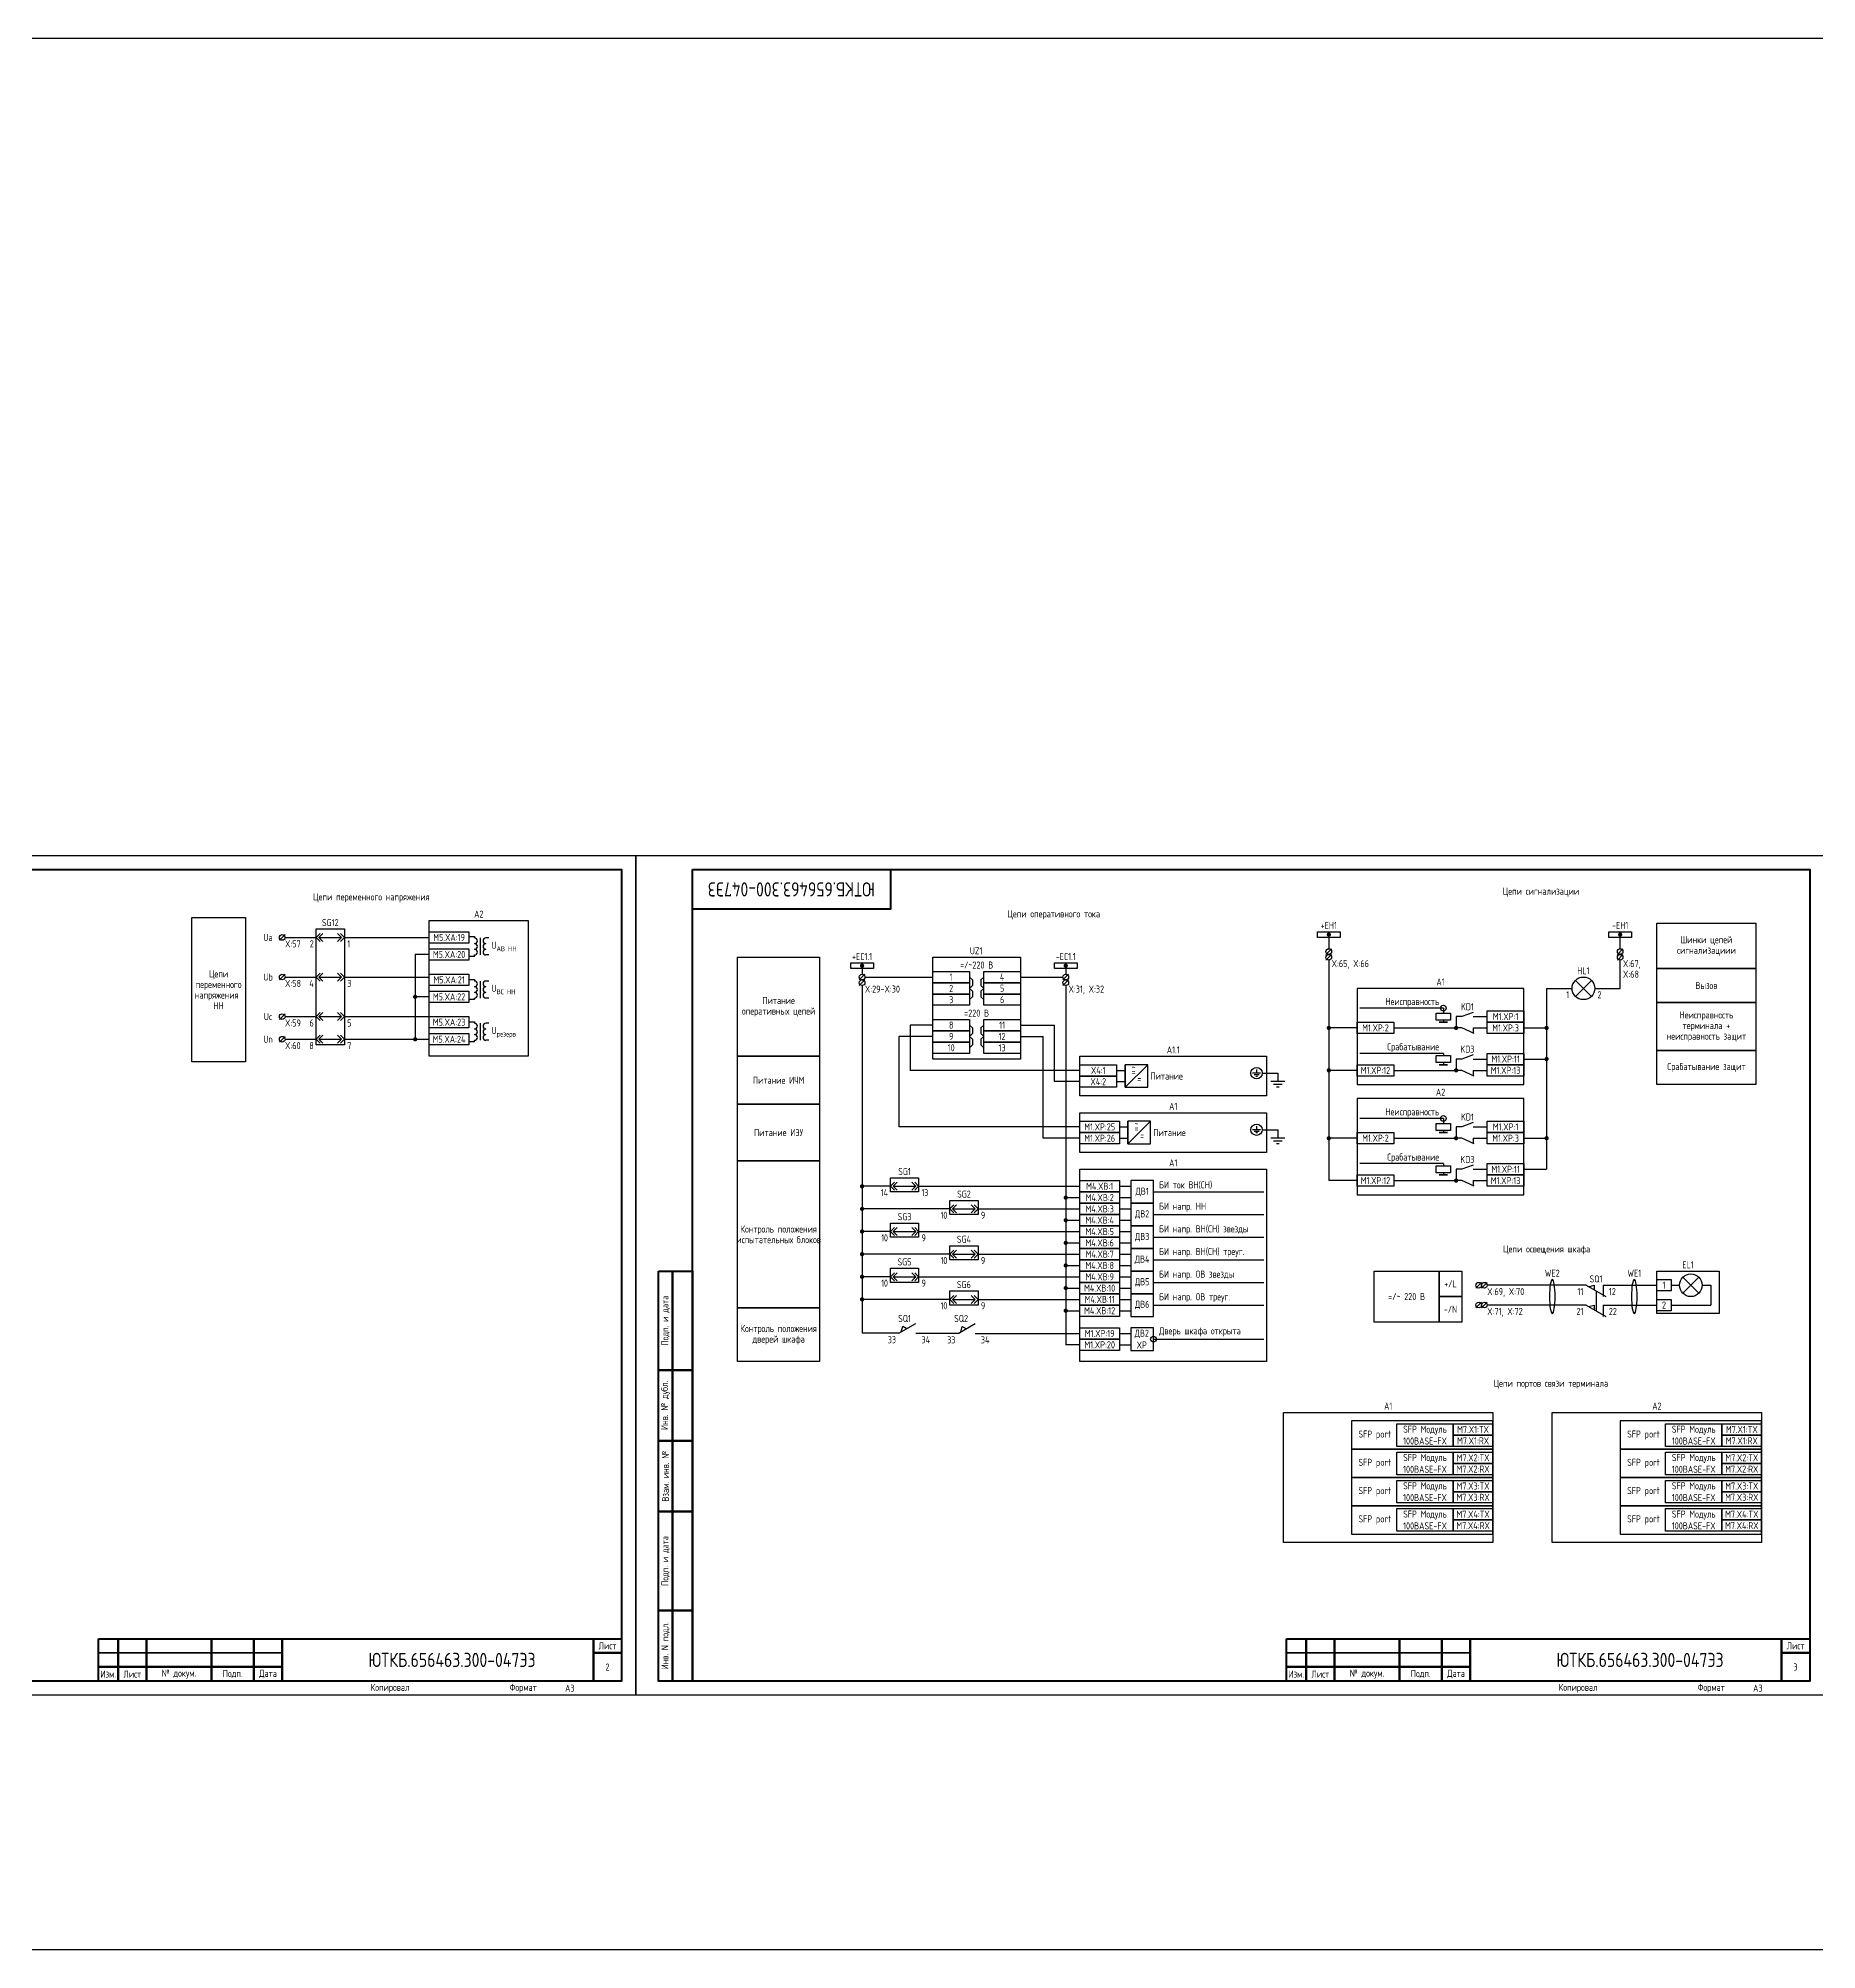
# Model space of a CAD drawing. Header units: millimetres. Extents: x -1036 to 3331, y -90 to 586.
# Drawn here: x 629 to 1258, y -90 to 586 of the extents above; entities that cross this region are included whole.
import ezdxf

# ---------------------------------------------------------------- set-up
doc = ezdxf.new("R2010")
doc.units = ezdxf.units.MM
doc.styles.add('Gost_type_A', font='GOST_A.TTF')

# ---------------------------------------------------------------- blocks, each defined once
blk = doc.blocks.new('Штамп малый нижний')
at = {"lineweight": 50}
for points in [[(-185, 15), (-178, 15), (-178, 5), (-185, 5)], [(-178, 15), (-168, 15), (-168, 5), (-178, 5)], [(-168, 15), (-145, 15), (-145, 5), (-168, 5)], [(-145, 15), (-130, 15), (-130, 5), (-145, 5)], [(-130, 15), (-120, 15), (-120, 5), (-130, 5)], [(-120, 15), (-10, 15), (-10, 0), (-120, 0)], [(-10, 15), (0, 15), (0, 10), (-10, 10)], [(-10, 10), (0, 10), (0, 0), (-10, 0)], [(-185, 5), (-178, 5), (-178, 0), (-185, 0)], [(-178, 5), (-168, 5), (-168, 0), (-178, 0)], [(-168, 5), (-145, 5), (-145, 0), (-168, 0)], [(-145, 5), (-130, 5), (-130, 0), (-145, 0)], [(-130, 5), (-120, 5), (-120, 0), (-130, 0)]]:
    blk.add_lwpolyline(points, close=True, dxfattribs=at)
for points in [[(-185, 15), (-178, 15), (-178, 10), (-185, 10)], [(-178, 15), (-168, 15), (-168, 10), (-178, 10)], [(-168, 15), (-145, 15), (-145, 10), (-168, 10)], [(-145, 15), (-130, 15), (-130, 10), (-145, 10)], [(-130, 15), (-120, 15), (-120, 10), (-130, 10)], [(-185, 10), (-178, 10), (-178, 5), (-185, 5)], [(-178, 10), (-168, 10), (-168, 5), (-178, 5)], [(-168, 10), (-145, 10), (-145, 5), (-168, 5)], [(-145, 10), (-130, 10), (-130, 5), (-145, 5)], [(-130, 10), (-120, 10), (-120, 5), (-130, 5)]]:
    blk.add_lwpolyline(points, close=True)
at = {"char_height": 2.5, "style": 'Gost_type_A'}
for s, insert, width, attachment_point in [('Лист', (-5, 12.5), 10, 5), ('Изм.', (-181.5, 2.5), 7, 5), ('Лист', (-173, 2.5), 10, 5), ('№ докум.', (-156.5, 2.5), 23, 5), ('Подп.', (-137.5, 2.5), 15, 5), ('Дата', (-125, 2.5), 10, 5), ('Копировал', (-75, -2.53), 13.1202, 6), ('Формат', (-30, -2.53), 13.1202, 6)]:
    blk.add_mtext(s, dxfattribs=dict(at, insert=insert, width=width, attachment_point=attachment_point))
blk = doc.blocks.new('Формат_А3')
blk.add_lwpolyline([(-420, 297), (0, 297), (0, 0), (-420, 0)], close=True)
at = {"lineweight": 50}
blk.add_lwpolyline([(-400, 292), (-5, 292), (-5, 5), (-400, 5)], close=True, dxfattribs=at)
blk = doc.blocks.new('Штамп угловой верхний')
at = {"lineweight": 50}
blk.add_lwpolyline([(0, 0), (70, 0), (70, -14), (0, -14)], close=True, dxfattribs=at)
blk = doc.blocks.new('Штамп левый нижний')
at = {"lineweight": 50}
for points in [[(-12, 145), (-7, 145), (-7, 110), (-12, 110)], [(-7, 145), (0, 145), (0, 110), (-7, 110)], [(-12, 110), (-7, 110), (-7, 85), (-12, 85)], [(-7, 110), (0, 110), (0, 85), (-7, 85)], [(-12, 85), (-7, 85), (-7, 60), (-12, 60)], [(-7, 85), (0, 85), (0, 60), (-7, 60)], [(-12, 60), (-7, 60), (-7, 25), (-12, 25)], [(-7, 60), (0, 60), (0, 25), (-7, 25)], [(-12, 25), (-7, 25), (-7, 0), (-12, 0)], [(-7, 25), (0, 25), (0, 0), (-7, 0)]]:
    blk.add_lwpolyline(points, close=True, dxfattribs=at)
at = {"char_height": 2.5, "attachment_point": 5, "rotation": 90, "style": 'Gost_type_A'}
for s, insert, width in [('Подп. и дата', (-9.5, 127.5), 35), ('Инв. № дубл.', (-9.5, 97.5), 25), ('Взам. инв. №', (-9.5, 72.5), 25), ('Подп. и дата', (-9.5, 42.5), 35), ('Инв. N подл.', (-9.5, 12.5), 25)]:
    blk.add_mtext(s, dxfattribs=dict(at, insert=insert, width=width))
blk = doc.blocks.new('БИ_разъем')
for p, q in [((0, 0), (1.41, 1.41)), ((0, 0), (1.41, 1.41)), ((0, 0), (1.41, -1.41)), ((0, 0), (1.41, -1.41)), ((1, 0), (2.41, 1.41)), ((1, 0), (2.41, -1.41)), ((1, 0), (9, 0)), ((9, 0), (7.59, 1.41)), ((9, 0), (7.59, -1.41)), ((10, 0), (8.59, 1.41)), ((10, 0), (8.59, 1.41)), ((10, 0), (8.59, -1.41)), ((10, 0), (8.59, -1.41))]:
    blk.add_line(p, q)
blk = doc.blocks.new('POINT')
at = {"const_width": 0.75}
blk.add_lwpolyline([(-0.375, 0, 1), (0.375, 0, 1)], format="xyb", close=True, dxfattribs=at)
blk = doc.blocks.new('Шинка')
blk.add_lwpolyline([(-4, 1), (4, 1), (4, -1), (-4, -1)], close=True)
blk.add_blockref('POINT', (0, 0))

msp = doc.modelspace()

# ---------------------------------------------------------------- linework, layer by layer
for p, q in [((716, 269), (714, 267)), ((716, 268), (727, 268)), ((737, 268), (767, 268)), ((1086, 264), (1084, 262)), ((1085, 269), (1085, 264)), ((1189, 264), (1187, 262)), ((1188, 264), (1188, 269)), ((767, 262), (762, 262)), ((762, 262), (762, 232)), ((920, 258), (920, 255)), ((992, 258), (992, 255)), ((1086, 262), (1084, 260)), ((1085, 260), (1085, 182)), ((1189, 262), (1187, 260)), ((1188, 261.99), (1188, 262)), ((1188, 261.99), (1188, 262)), ((1188, 250), (1188, 260)), ((716, 255), (714, 253)), ((716, 254), (727, 254)), ((737, 254), (767, 254)), ((921, 255), (919, 253)), ((921, 253), (919, 251)), ((920, 251), (920, 128)), ((921.01, 254), (945, 254)), ((976, 254), (991, 254)), ((993, 255), (991, 253)), ((993, 253), (991, 251)), ((992, 251), (992, 123.95)), ((1172.17, 252.83), (1177.83, 247.17)), ((1177.83, 252.83), (1172.17, 247.17)), ((767, 247), (762, 247)), ((1162, 250), (1171, 250)), ((1162, 250), (1162, 186)), ((1179, 250), (1188, 250)), ((716, 241), (714, 239)), ((716, 240), (727, 240)), ((737, 240), (767, 240)), ((945, 237), (937, 237)), ((937, 237), (937, 221)), ((976, 237), (988, 237)), ((988, 217), (988, 237)), ((1125.5, 243), (1096, 243)), ((1125.5, 243), (1125.5, 241.25)), ((1125.5, 238.75), (1125.5, 238)), ((716, 233), (714, 231)), ((716, 232), (727, 232)), ((737, 232), (767, 232)), ((933, 233), (933, 201)), ((945, 233), (933, 233)), ((976, 233), (984, 233)), ((984, 197), (984, 233)), ((1095, 236), (1085, 236)), ((1136, 236), (1136, 234)), ((1154, 236), (1162, 236)), ((1125.5, 227), (1096, 227)), ((1125.5, 227), (1125.5, 226.25)), ((1125.5, 223.75), (1125.5, 223)), ((1154, 225), (1162, 225)), ((997, 221), (937, 221)), ((997, 217), (988, 217)), ((1013, 215), (1013, 223)), ((1013, 215), (1021, 223)), ((1061.48, 220), (1067, 220)), ((1095, 221), (1085, 221)), ((1136, 221), (1136, 219)), ((1014, 195), (1014, 203)), ((1014, 195), (1022, 203)), ((1125.5, 204), (1096, 204)), ((1125.5, 204), (1125.5, 202.25)), ((997, 201), (933, 201)), ((997, 197), (984, 197)), ((1061.48, 200), (1067, 200)), ((1095, 197), (1085, 197)), ((1125.5, 199.75), (1125.5, 199)), ((1136, 197), (1136, 195)), ((1154, 197), (1162, 197)), ((1125.5, 188), (1096, 188)), ((1125.5, 188), (1125.5, 187.25)), ((1125.5, 184.75), (1125.5, 184)), ((1154, 186), (1162, 186)), ((930, 180), (920, 180)), ((940, 180), (997, 180)), ((992, 176), (997, 176)), ((1011, 180), (1015, 180)), ((1011, 176), (1015, 176)), ((1023, 178), (1062, 178)), ((1095, 182), (1085, 182)), ((1136, 182), (1136, 180)), ((951, 172), (920, 172)), ((961, 172), (997, 172)), ((1011, 172), (1015, 172)), ((1023, 170), (1062, 170)), ((930, 164), (920, 164)), ((940, 164), (997, 164)), ((992, 168), (997, 168)), ((1011, 168), (1015, 168)), ((1011, 164), (1015, 164)), ((951, 156), (920, 156)), ((961, 156), (997, 156)), ((992, 160), (997, 160)), ((1011, 160), (1015, 160)), ((1011, 156), (1015, 156)), ((1023, 162), (1062, 162)), ((992, 152), (997, 152)), ((1011, 152), (1015, 152)), ((1023, 154), (1062, 154)), ((930, 148), (920, 148)), ((940, 148), (997, 148)), ((992, 144), (997, 144)), ((1011, 148), (1015, 148)), ((1011, 144), (1015, 144)), ((1023, 146), (1062, 146)), ((1139, 146), (1137, 144)), ((1141, 146), (1139, 144)), ((1176, 145), (1141.01, 145)), ((1176, 145), (1182.92, 141)), ((1176.86, 144.5), (1178.86, 145)), ((1178.86, 145), (1178.86, 143.34)), ((1182, 145), (1182, 141)), ((1182, 145), (1201, 145)), ((1206, 145), (1209, 145)), ((1210.17, 147.83), (1215.83, 142.17)), ((1215.83, 147.83), (1210.17, 142.17)), ((1217, 145), (1220, 145)), ((1220, 145), (1220, 138)), ((951, 140), (920, 140)), ((961, 140), (997, 140)), ((992, 136), (997, 136)), ((992, 136), (997, 136)), ((1011, 140), (1015, 140)), ((1011, 136), (1015, 136)), ((1011, 136), (1015, 136)), ((1023, 138), (1062, 138)), ((1139, 139), (1137, 137)), ((1141, 139), (1139, 137)), ((1176, 138), (1141.01, 138)), ((1176, 138), (1182.92, 134)), ((1176.86, 137.5), (1178.86, 138)), ((1178.86, 138), (1178.86, 136.34)), ((1182, 138), (1182, 134)), ((1182, 138), (1201, 138)), ((1206, 138), (1220, 138)), ((933, 128), (939, 131.46)), ((933.86, 128.5), (934.43, 130.48)), ((934.43, 130.48), (935.87, 129.65)), ((954, 127.95), (960, 131.42)), ((954.86, 128.45), (955.43, 130.44)), ((955.43, 130.44), (956.87, 129.61)), ((933, 128), (920, 128)), ((954, 127.95), (939, 127.95)), ((960, 127.95), (997, 127.95)), ((997, 123.95), (992, 123.95)), ((1011, 127.95), (1015, 127.95)), ((1011, 123.95), (1015, 123.95)), ((1023, 125.95), (1062, 125.95))]:
    msp.add_line(p, q)
at = {"ltscale": 4}
for p, q in [((781, 268.31), (783, 268.31)), ((783, 268.31), (783, 267.81)), ((783, 268.31), (783, 267.81)), ((785, 267.81), (785, 263.81)), ((785, 265.81), (785, 261.81)), ((788, 267.81), (787, 267.81)), ((783, 261.31), (781, 261.31)), ((783, 261.31), (783, 261.81)), ((788, 261.81), (787, 261.81)), ((781, 253.08), (783, 253.08)), ((783, 253.08), (783, 252.58)), ((783, 253.08), (783, 252.58)), ((785, 252.58), (785, 248.58)), ((785, 250.58), (785, 246.58)), ((788, 252.58), (787, 252.58)), ((783, 246.08), (781, 246.08)), ((783, 246.08), (783, 246.58)), ((788, 246.58), (787, 246.58)), ((781, 238.13), (783, 238.13)), ((783, 238.13), (783, 237.63)), ((783, 238.13), (783, 237.63)), ((785, 237.63), (785, 233.63)), ((788, 237.63), (787, 237.63)), ((783, 231.13), (781, 231.13)), ((783, 231.13), (783, 231.63)), ((785, 235.63), (785, 231.63)), ((788, 231.63), (787, 231.63)), ((1010, 221), (1013, 221)), ((1010, 217), (1013, 217)), ((1011, 201), (1014, 201)), ((1011, 197), (1014, 197))]:
    msp.add_line(p, q, dxfattribs=at)
at = {"ltscale": 1.08}
for p, q in [((1132, 240), (1130, 240)), ((1130, 240), (1130, 236)), ((1136, 240), (1141, 240)), ((1108, 236), (1130, 236)), ((1132, 236), (1130, 236)), ((1136, 236), (1141, 236)), ((1132, 225), (1130, 225)), ((1130, 225), (1130, 221)), ((1136, 225), (1141, 225)), ((1108, 221), (1130, 221)), ((1132, 221), (1130, 221)), ((1136, 221), (1141, 221)), ((1108, 197), (1130, 197)), ((1132, 201), (1130, 201)), ((1130, 201), (1130, 197)), ((1132, 197), (1130, 197)), ((1136, 201), (1141, 201)), ((1136, 197), (1141, 197)), ((1132, 186), (1130, 186)), ((1130, 186), (1130, 182)), ((1136, 186), (1141, 186)), ((1108, 182), (1130, 182)), ((1132, 182), (1130, 182)), ((1136, 182), (1141, 182))]:
    msp.add_line(p, q, dxfattribs=at)
at = {"ltscale": 4.32}
for p, q in [((1136, 241.5), (1132, 240)), ((1136.39, 234), (1132, 236)), ((1136, 226.5), (1132, 225)), ((1060.89, 220), (1058.04, 220)), ((1060.32, 219.43), (1058.61, 219.43)), ((1059.75, 218.86), (1059.18, 218.86)), ((1059.46, 221.28), (1059.46, 220)), ((1069.5, 217), (1064.5, 217)), ((1067, 220), (1067, 217)), ((1136.39, 219), (1132, 221)), ((1068.5, 216), (1065.5, 216)), ((1067.5, 215), (1066.5, 215)), ((1060.89, 200), (1058.04, 200)), ((1060.32, 199.43), (1058.61, 199.43)), ((1059.75, 198.86), (1059.18, 198.86)), ((1059.46, 201.28), (1059.46, 200)), ((1069.5, 197), (1064.5, 197)), ((1067, 200), (1067, 197)), ((1136, 202.5), (1132, 201)), ((1136.39, 195), (1132, 197)), ((1068.5, 196), (1065.5, 196)), ((1067.5, 195), (1066.5, 195)), ((1136, 187.5), (1132, 186)), ((1136.39, 180), (1132, 182))]:
    msp.add_line(p, q, dxfattribs=at)
at = {"ltscale": 0.5}
msp.add_line((1179.46, 143), (1179.46, 136), dxfattribs=at)
for points in [[(-1036, 586), (3331, 586), (3331, -90), (-1036, -90)], [(702, 224), (683, 224), (683, 275), (702, 275)], [(727, 271), (737, 271), (737, 230), (727, 230)], [(767, 274), (802, 274), (802, 226), (767, 226)], [(1236, 257), (1201, 257), (1201, 273), (1236, 273)], [(767, 270), (781, 270), (781, 266), (767, 266)], [(767, 264), (781, 264), (781, 260), (767, 260)], [(905, 226), (876, 226), (876, 261), (905, 261)], [(945, 261), (976, 261), (976, 225), (945, 225)], [(1236, 245), (1201, 245), (1201, 257), (1236, 257)], [(767, 255), (781, 255), (781, 251), (767, 251)], [(945, 256), (958, 256), (958, 252), (945, 252)], [(945, 252), (958, 252), (958, 248), (945, 248)], [(963, 256), (976, 256), (976, 252), (963, 252)], [(963, 252), (976, 252), (976, 248), (963, 248)], [(767, 249), (781, 249), (781, 245), (767, 245)], [(945, 248), (958, 248), (958, 244), (945, 244)], [(963, 248), (976, 248), (976, 244), (963, 244)], [(1095, 216), (1154, 216), (1154, 250), (1095, 250)], [(1236, 228), (1201, 228), (1201, 245), (1236, 245)], [(767, 240), (781, 240), (781, 236), (767, 236)], [(945, 239), (958, 239), (958, 235), (945, 235)], [(963, 239), (976, 239), (976, 235), (963, 235)], [(1095, 238), (1108, 238), (1108, 234), (1095, 234)], [(1128, 241.25), (1128, 238.75), (1123, 238.75), (1123, 241.25)], [(1127, 238), (1124, 238)], [(1141, 242), (1154, 242), (1154, 238), (1141, 238)], [(1141, 238), (1154, 238), (1154, 234), (1141, 234)], [(767, 234), (781, 234), (781, 230), (767, 230)], [(945, 235), (958, 235), (958, 231), (945, 231)], [(945, 231), (958, 231), (958, 227), (945, 227)], [(963, 235), (976, 235), (976, 231), (963, 231)], [(963, 231), (976, 231), (976, 227), (963, 227)], [(904.98, 209), (876, 209), (876, 226), (905, 226)], [(997, 226), (1063, 226), (1063, 212), (997, 212)], [(1128, 226.25), (1128, 223.75), (1123, 223.75), (1123, 226.25)], [(1141, 227), (1154, 227), (1154, 223), (1141, 223)], [(1236, 216), (1201, 216), (1201, 228), (1236, 228)], [(997, 223), (1010, 223), (1010, 219), (997, 219)], [(997, 219), (1010, 219), (1010, 215), (997, 215)], [(1095, 223), (1108, 223), (1108, 219), (1095, 219)], [(1127, 223), (1124, 223)], [(1141, 223), (1154, 223), (1154, 219), (1141, 219)], [(1095, 177), (1154, 177), (1154, 211), (1095, 211)], [(905, 189), (876, 189), (876, 209), (905, 209)], [(997, 206), (1063, 206), (1063, 192), (997, 192)], [(997, 203), (1011, 203), (1011, 199), (997, 199)], [(1141, 203), (1154, 203), (1154, 199), (1141, 199)], [(997, 199), (1011, 199), (1011, 195), (997, 195)], [(1095, 199), (1108, 199), (1108, 195), (1095, 195)], [(1128, 202.25), (1128, 199.75), (1123, 199.75), (1123, 202.25)], [(1127, 199), (1124, 199)], [(1141, 199), (1154, 199), (1154, 195), (1141, 195)], [(876, 189), (905, 189), (905, 137), (876, 137)], [(930, 183), (940, 183), (940, 178), (930, 178)], [(997, 186), (1063, 186), (1063, 118), (997, 118)], [(1095, 184), (1108, 184), (1108, 180), (1095, 180)], [(1128, 187.25), (1128, 184.75), (1123, 184.75), (1123, 187.25)], [(1127, 184), (1124, 184)], [(1141, 188), (1154, 188), (1154, 184), (1141, 184)], [(1141, 184), (1154, 184), (1154, 180), (1141, 180)], [(997, 182), (1011, 182), (1011, 178), (997, 178)], [(997, 178), (1011, 178), (1011, 174), (997, 174)], [(951, 175), (961, 175), (961, 170), (951, 170)], [(997, 174), (1011, 174), (1011, 170), (997, 170)], [(997, 170), (1011, 170), (1011, 166), (997, 166)], [(930, 167), (940, 167), (940, 162), (930, 162)], [(997, 166), (1011, 166), (1011, 162), (997, 162)], [(951, 159), (961, 159), (961, 154), (951, 154)], [(997, 162), (1011, 162), (1011, 158), (997, 158)], [(997, 158), (1011, 158), (1011, 154), (997, 154)], [(930, 151), (940, 151), (940, 146), (930, 146)], [(997, 154), (1011, 154), (1011, 150), (997, 150)], [(997, 150), (1011, 150), (1011, 146), (997, 146)], [(1124, 132), (1101, 132), (1101, 150), (1124, 150)], [(1132, 141), (1124, 141), (1124, 150), (1132, 150)], [(1201, 150), (1223, 150), (1223, 135), (1201, 135)], [(951, 143), (961, 143), (961, 138), (951, 138)], [(997, 146), (1011, 146), (1011, 142), (997, 142)], [(997, 142), (1011, 142), (1011, 138), (997, 138)], [(1201, 147), (1206, 147), (1206, 143), (1201, 143)], [(997, 138), (1011, 138), (1011, 134), (997, 134)], [(1132, 132), (1124, 132), (1124, 141), (1132, 141)], [(1201, 140), (1206, 140), (1206, 136), (1201, 136)], [(997, 129.95), (1011, 129.95), (1011, 125.95), (997, 125.95)], [(997, 125.95), (1011, 125.95), (1011, 121.95), (997, 121.95)], [(1069, 100), (1143, 100), (1143, 54), (1069, 54)], [(1093, 87), (1143, 87), (1143, 97), (1093, 97)], [(1109, 96), (1129, 96), (1129, 88), (1109, 88)], [(1129, 96), (1143, 96), (1143, 92), (1129, 92)], [(1164, 100), (1238, 100), (1238, 54), (1164, 54)], [(1188, 87), (1238, 87), (1238, 97), (1188, 97)], [(1204, 96), (1224, 96), (1224, 88), (1204, 88)], [(1224, 96), (1238, 96), (1238, 92), (1224, 92)], [(1129, 92), (1143, 92), (1143, 88), (1129, 88)], [(1224, 92), (1238, 92), (1238, 88), (1224, 88)], [(1093, 77), (1143, 77), (1143, 87), (1093, 87)], [(1109, 86), (1129, 86), (1129, 78), (1109, 78)], [(1129, 86), (1143, 86), (1143, 82), (1129, 82)], [(1129, 82), (1143, 82), (1143, 78), (1129, 78)], [(1188, 77), (1238, 77), (1238, 87), (1188, 87)], [(1204, 86), (1224, 86), (1224, 78), (1204, 78)], [(1224, 86), (1238, 86), (1238, 82), (1224, 82)], [(1224, 82), (1238, 82), (1238, 78), (1224, 78)], [(1093, 67), (1143, 67), (1143, 77), (1093, 77)], [(1109, 76), (1129, 76), (1129, 68), (1109, 68)], [(1129, 76), (1143, 76), (1143, 72), (1129, 72)], [(1188, 67), (1238, 67), (1238, 77), (1188, 77)], [(1204, 76), (1224, 76), (1224, 68), (1204, 68)], [(1224, 76), (1238, 76), (1238, 72), (1224, 72)], [(1129, 72), (1143, 72), (1143, 68), (1129, 68)], [(1224, 72), (1238, 72), (1238, 68), (1224, 68)], [(1093, 57), (1143, 57), (1143, 67), (1093, 67)], [(1109, 66), (1129, 66), (1129, 58), (1109, 58)], [(1129, 66), (1143, 66), (1143, 62), (1129, 62)], [(1129, 62), (1143, 62), (1143, 58), (1129, 58)], [(1188, 57), (1238, 57), (1238, 67), (1188, 67)], [(1204, 66), (1224, 66), (1224, 58), (1204, 58)], [(1224, 66), (1238, 66), (1238, 62), (1224, 62)], [(1224, 62), (1238, 62), (1238, 58), (1224, 58)]]:
    msp.add_lwpolyline(points, close=True)
for points in [[(958, 254), (959, 253), (959, 251), (958, 250)], [(963, 254), (962, 253), (962, 251), (963, 250)], [(958, 250), (959, 249), (959, 247), (958, 246)], [(963, 250), (962, 249), (962, 247), (963, 246)], [(958, 237), (959, 236), (959, 234), (958, 233)], [(963, 237), (962, 236), (962, 234), (963, 233)], [(958, 233), (959, 232), (959, 230), (958, 229)], [(963, 233), (962, 232), (962, 230), (963, 229)]]:
    msp.add_lwpolyline(points)
at = {"ltscale": 4}
for points in [[(1013, 215), (1021, 215), (1021, 223), (1013, 223)], [(1014, 195), (1022, 195), (1022, 203), (1014, 203)], [(1015, 174), (1023, 174), (1023, 182), (1015, 182)], [(1015, 166), (1023, 166), (1023, 174), (1015, 174)], [(1015, 158), (1023, 158), (1023, 166), (1015, 166)], [(1015, 150), (1023, 150), (1023, 158), (1015, 158)], [(1015, 142), (1023, 142), (1023, 150), (1015, 150)], [(1015, 134), (1023, 134), (1023, 142), (1015, 142)], [(1015, 121.95), (1023, 121.95), (1023, 129.95), (1015, 129.95)]]:
    msp.add_lwpolyline(points, close=True, dxfattribs=at)
at = {"lineweight": 25}
msp.add_lwpolyline([(905, 118), (876, 118), (876, 137), (905, 137)], close=True, dxfattribs=at)
for centre, radius in [((715, 268), 1), ((1085, 263), 1), ((1188, 263), 1), ((1085, 261), 1), ((1188, 261), 1), ((715, 254), 1), ((920, 254), 1), ((920, 252), 1), ((992, 254), 1), ((992, 252), 1), ((1175, 250), 4), ((1125.5, 243), 1), ((715, 240), 1), ((715, 232), 1), ((1059.46, 220), 2.02), ((1125.5, 204), 1), ((1059.46, 200), 2.02), ((1213, 145), 4), ((1138, 145), 1), ((1140, 145), 1), ((1138, 138), 1), ((1140, 138), 1), ((1023, 125.95), 1)]:
    msp.add_circle(centre, radius)
at = {"ltscale": 4}
for centre, start, end in [((783, 266.81), 270, 90), ((783, 264.81), 270, 90), ((783, 262.81), 270, 90), ((787, 266.81), 90, 270), ((787, 266.81), 90, 270), ((787, 264.81), 90, 270), ((787, 264.81), 90, 270), ((787, 262.81), 90, 270), ((783, 251.58), 270, 90), ((783, 249.58), 270, 90), ((787, 251.58), 90, 270), ((787, 251.58), 90, 270), ((787, 249.58), 90, 270), ((787, 249.58), 90, 270), ((783, 247.58), 270, 90), ((787, 247.58), 90, 270), ((783, 236.63), 270, 90), ((787, 236.63), 90, 270), ((787, 236.63), 90, 270), ((783, 234.63), 270, 90), ((783, 232.63), 270, 90), ((787, 234.63), 90, 270), ((787, 234.63), 90, 270), ((787, 232.63), 90, 270)]:
    msp.add_arc(centre, 1, start, end, dxfattribs=at)
at = {"extrusion": (0, 0, -1)}
for centre in [(1164, 141), (1193, 141)]:
    msp.add_ellipse(centre, major_axis=(0, -6), ratio=0.166667, dxfattribs=at)

# ---------------------------------------------------------------- block references
at = {"color": 1}
for name, p in [('Формат_А3', (840, 0)), ('Формат_А3', (1260, 0)), ('Штамп левый нижний', (860, 5)), ('Штамп малый нижний', (835, 5)), ('Штамп малый нижний', (1255, 5))]:
    msp.add_blockref(name, p, dxfattribs=at)
for name, p in [('Штамп угловой верхний', (860, 292)), ('БИ_разъем', (727, 268)), ('Шинка', (1085, 269)), ('Шинка', (1188, 269)), ('Шинка', (920, 258)), ('Шинка', (992, 258)), ('БИ_разъем', (727, 254)), ('POINT', (762, 247)), ('БИ_разъем', (727, 240)), ('POINT', (1085, 236)), ('POINT', (1130, 236)), ('POINT', (1162, 236)), ('БИ_разъем', (727, 232)), ('POINT', (762, 232)), ('POINT', (1162, 225)), ('POINT', (1085, 221)), ('POINT', (1130, 221)), ('POINT', (1085, 197)), ('POINT', (1130, 197)), ('POINT', (1162, 197)), ('POINT', (1130, 182)), ('POINT', (920, 180)), ('БИ_разъем', (930, 180)), ('POINT', (992, 176)), ('POINT', (992, 176)), ('POINT', (920, 172)), ('БИ_разъем', (951, 172)), ('POINT', (920, 164)), ('БИ_разъем', (930, 164)), ('POINT', (992, 168)), ('POINT', (992, 168)), ('POINT', (920, 156)), ('БИ_разъем', (951, 156)), ('POINT', (992, 160)), ('POINT', (992, 160)), ('POINT', (920, 148)), ('БИ_разъем', (930, 148)), ('POINT', (992, 152)), ('POINT', (992, 152)), ('POINT', (992, 144)), ('POINT', (992, 144)), ('POINT', (920, 140)), ('БИ_разъем', (951, 140)), ('POINT', (992, 136)), ('POINT', (992, 136))]:
    msp.add_blockref(name, p)

# ---------------------------------------------------------------- texts
at = {"insert": (895, 285), "char_height": 5, "width": 70, "attachment_point": 5, "rotation": 180, "style": 'Gost_type_A'}
msp.add_mtext('ЮТКБ.656463.300-047Э3', dxfattribs=at)
at = {"char_height": 2.5, "style": 'Gost_type_A'}
for s, insert, width, attachment_point, line_spacing_factor in [('Цепи сигнализации', (1160, 284), 197.9977, 5, 0.9), ('Цепи переменного напряжения', (746.5, 282), 197, 5, 0.9), ('A2', (784.5, 275), 35, 8, 0.9), ('Цепи оперативного тока', (987.75, 276), 197.5, 5, 0.9), ('SG12', (732, 272), 10, 8, 0.9), ('Ua', (710, 268), 6, 5, 0.9), ('X:57', (716, 267), 10, 1, 0.9), ('{\\T0.9;2}', (726, 267), 5, 3, 0.9), ('{\\T0.9;1}', (738, 267), 5, 1, 0.9), ('UZ1', (960.32, 262.02), 31, 8, 0.9), ('Шинки цепей сигнализациии', (1218.5, 265), 35, 5, 0.9), ('=/~220 В', (960.5, 257), 31, 8, 0.9), ('X:65, X:66', (1086, 260), 16, 1, 0.9), ('X:67,\\PX:68', (1189, 260), 16, 1, 0.9), ('Цепи переменного напряжения  НН', (692.5, 249.5), 19, 5, 0.9), ('Ub', (710, 254), 6, 5, 0.9), ('X:58', (716, 253), 10, 1, 0.9), ('{\\T0.9;4}', (726, 253), 5, 3, 0.9), ('{\\T0.9;3}', (738, 253), 5, 1, 0.9), ('X:29-X:30', (921, 251), 16, 1, 0.9), ('X:31, X:32', (993, 251), 16, 1, 0.9), ('A1', (1124.5, 251), 59, 8, 0.9), ('Вызов', (1218.5, 251), 35, 5, 0.9), ('Питание\\Pоперативных цепей', (890.5, 243.5), 29, 5, 0.9), ('Неисправность', (1124, 245), 37, 6, 0.8), ('Uc', (710, 240), 6, 5, 0.9), ('X:59', (716, 239), 10, 1, 0.9), ('{\\T0.9;6}', (726, 239), 5, 3, 0.9), ('{\\T0.9;5}', (738, 239), 5, 1, 0.9), ('=220 В', (960.5, 240), 31, 8, 0.9), ('Неисправность\\Pтерминала + неисправность защит', (1218.5, 236.5), 35, 5, 0.9), ('Un', (710, 232), 6, 5, 0.9), ('X:60', (716, 231), 10, 1, 0.9), ('{\\T0.9;8}', (726, 231), 5, 3, 0.9), ('{\\T0.9;7}', (738, 231), 5, 1, 0.9), ('Срабатывание', (1124, 229), 37, 6, 0.8), ('A1.1', (1030, 227), 66, 8, 0.9), ('Срабатывание защит', (1218.5, 222), 35, 5, 0.9), ('Питание ИЧМ', (890.5, 217.5), 29, 5, 0.9), ('A2', (1124.5, 212), 59, 8, 0.9), ('A1', (1030, 207), 66, 8, 0.9), ('Неисправность', (1124, 206), 37, 6, 0.8), ('Питание ИЭУ', (890.5, 199), 29, 5, 0.9), ('A1', (1030, 187), 66, 8, 0.9), ('Срабатывание', (1124, 190), 37, 6, 0.8), ('SG1', (935, 184), 10, 8, 0.9), ('{\\T0.9;14}', (929, 179), 5, 3, 0.9), ('{\\T0.9;13}', (941, 179), 5, 1, 0.9), ('SG2', (956, 176), 10, 8, 0.9), ('SG3', (935, 168), 10, 8, 0.9), ('{\\T0.9;10}', (950, 171), 5, 3, 0.9), ('{\\T0.9;9}', (962, 171), 5, 1, 0.9), ('{\\T0.9;10}', (929, 163), 5, 3, 0.9), ('{\\T0.9;9}', (941, 163), 5, 1, 0.9), ('SG4', (956, 160), 10, 8, 0.9), ('Цепи освещения шкафа', (1162, 157.5), 122, 5, 0.9), ('SG5', (935, 152), 10, 8, 0.9), ('{\\T0.9;10}', (950, 155), 5, 3, 0.9), ('{\\T0.9;9}', (962, 155), 5, 1, 0.9), ('EL1', (1212, 151), 21.9942, 8, 0.9), ('{\\T0.9;10}', (929, 147), 5, 3, 0.9), ('{\\T0.9;9}', (941, 147), 5, 1, 0.9), ('SG6', (956, 144), 10, 8, 0.9), ('=/~ 220 В', (1112.5, 141), 23, 5, 0.9), ('+/L', (1128, 145.5), 8, 5, 0.9), ('X:69, X:70', (1141, 144), 17.9949, 1, 0.9), ('{\\T0.9;10}', (950, 139), 5, 3, 0.9), ('{\\T0.9;9}', (962, 139), 5, 1, 0.9), ('-/N', (1128, 136.5), 8, 5, 0.9), ('X:71, X:72', (1141, 137), 17.9949, 1, 0.9), ('Цепи портов связи терминала', (1163.5, 110), 197, 5, 0.9), ('A1', (1106, 101), 74.0002, 8, 0.9), ('A2', (1201, 101), 74.0002, 8, 0.9)]:
    msp.add_mtext(s, dxfattribs=dict(at, insert=insert, width=width, attachment_point=attachment_point, line_spacing_factor=line_spacing_factor))
at = {"style": 'Gost_type_A'}
for s, insert, char_height, width, attachment_point in [('+EH1', (1085, 271), 2.5, 10, 8), ('-EH1', (1188, 271), 2.5, 10, 8), ('M5.XA:19', (774, 268), 2.5, 14, 5), ('\\A1;U{\\H0.7x;\\S^ АВ НН;}', (789, 264.81), 2.5, 12, 4), ('M5.XA:20', (773.99, 261.99), 2.5, 14.018, 5), ('+EC1.1', (920, 260), 2.5, 10, 8), ('-EC1.1', (992, 260), 2.5, 10, 8), ('HL1', (1175, 255), 2.5, 14, 8), ('M5.XA:21', (774, 253), 2.5, 14, 5), ('\\A1;U{\\H0.7x;\\S^ ВС НН;}', (789, 249.58), 2.5, 9.8643, 4), ('2', (951.5, 250), 2.5, 13, 5), ('1', (951.5, 254), 2.5, 13, 5), ('4', (969.5, 254), 2.5, 13, 5), ('5', (969.5, 250), 2.5, 13, 5), ('M5.XA:22', (773.99, 246.99), 2.5, 14.018, 5), ('3', (951.5, 246), 2.5, 13, 5), ('6', (969.5, 246), 2.5, 13, 5), ('KD1', (1134, 243.5), 2.5, 8, 5), ('1', (1170, 249), 2.5, 6, 3), ('2', (1180, 249), 2.5, 6, 1), ('M5.XA:23', (774, 238), 2.5, 14, 5), ('8', (951.5, 237), 2.5, 13, 5), ('11', (969.5, 237), 2.5, 13, 5), ('M1.XP:2', (1101.5, 236), 2.5, 13, 5), ('M1.XP:3', (1147.5, 236), 2.5, 13, 5), ('M1.XP:1', (1147.5, 240), 2.5, 13, 5), ('M5.XA:24', (773.99, 231.99), 2.5, 14.018, 5), ('\\A1;U{\\H0.7x;\\S^ резерв;}', (789, 234.63), 2.5, 12, 4), ('10', (951.5, 229), 2.5, 13, 5), ('9', (951.5, 233), 2.5, 13, 5), ('13', (969.5, 229), 2.5, 13, 5), ('12', (969.5, 233), 2.5, 13, 5), ('KD3', (1134, 228.5), 2.5, 8, 5), ('M1.XP:11', (1147.5, 225), 2.5, 13, 5), ('X4:2', (1003.5, 217), 2.5, 13, 5), ('X4:1', (1003.5, 221), 2.5, 13, 5), ('~', (1016, 222.03), 2.5, 2.7, 5), ('=', (1016, 220.53), 2.5, 6, 5), ('=', (1018, 218), 2.5, 6, 5), ('Питание', (1027.67, 218.99), 2.5, 11.3452, 5), ('M1.XP:12', (1101.5, 221), 2.5, 13, 5), ('M1.XP:13', (1147.5, 221), 2.5, 13, 5), ('KD1', (1134, 204.5), 2.5, 8, 5), ('M1.XP:25', (1004, 201), 2.5, 13.9956, 5), ('M1.XP:26', (1004, 197), 2.5, 13.9956, 5), ('~', (1017, 202.03), 2.5, 2.7, 5), ('=', (1017, 200.53), 2.5, 6, 5), ('=', (1019, 198), 2.5, 6, 5), ('Питание', (1028.67, 198.99), 2.5, 11.3452, 5), ('M1.XP:2', (1101.5, 197), 2.5, 13, 5), ('M1.XP:3', (1147.5, 197), 2.5, 13, 5), ('M1.XP:1', (1147.5, 201), 2.5, 13, 5), ('KD3', (1134, 189.5), 2.5, 8, 5), ('M1.XP:12', (1101.5, 182), 2.5, 13, 5), ('M1.XP:13', (1147.5, 182), 2.5, 13, 5), ('M1.XP:11', (1147.5, 186), 2.5, 13, 5), ('M4.XВ:2', (1004, 176), 2.5, 14, 5), ('M4.XВ:1', (1004, 180), 2.5, 14, 5), ('ДВ1', (1019, 178), 2.5, 7.9998, 5), ('БИ ток ВН(СН)', (1025, 179), 2.5, 43.2348, 7), ('M4.XВ:4', (1004, 168), 2.5, 14, 5), ('M4.XВ:3', (1004, 172), 2.5, 14, 5), ('ДВ2', (1019, 170), 2.5, 7.9998, 5), ('БИ напр. НН', (1025, 171), 2.5, 37.4344, 7), ('M4.XВ:5', (1004, 164), 2.5, 14, 5), ('ДВ3', (1019, 162), 2.5, 7.9998, 5), ('БИ напр. ВН(СН) звезды', (1025, 163), 2.5, 39.3936, 7), ('M4.XВ:6', (1004, 160), 2.5, 14, 5), ('M4.XВ:7', (1004, 156), 2.5, 14, 5), ('ДВ4', (1019, 154), 2.5, 7.9998, 5), ('БИ напр. ВН(СН) треуг.', (1025, 155), 2.5, 38.434, 7), ('M4.XВ:8', (1004, 152), 2.5, 14, 5), ('M4.XВ:9', (1004, 148), 2.5, 14, 5), ('БИ напр. ОВ звезды', (1025, 147), 2.5, 44.8565, 7), ('WE2', (1164, 148), 2.5, 10, 8), ('WE1', (1193, 148), 2.5, 10, 8), ('M4.XВ:10', (1004, 144), 2.5, 14, 5), ('ДВ5', (1019, 146), 2.5, 7.9998, 5), ('БИ напр. ОВ треуг.', (1025, 139), 2.5, 41.6473, 7), ('11', (1175, 144), 2.5, 6, 3), ('SQ1', (1179.46, 146), 2.5, 10, 8), ('12', (1184, 144), 2.5, 6, 1), ('1', (1203.5, 145), 2.5, 5, 5), ('M4.XВ:12', (1004, 136), 2.5, 14, 5), ('M4.XВ:11', (1004, 140), 2.5, 14, 5), ('ДВ6', (1019, 138), 2.5, 7.9998, 5), ('21', (1175, 137), 2.5, 6, 3), ('22', (1184, 137), 2.5, 6, 1), ('2', (1203.5, 138), 2.5, 5, 5), ('SQ1', (935, 132), 2.5, 10, 8), ('SQ2', (955, 132), 2.5, 10, 8), ('M1.XP:19', (1004, 127.95), 2.5, 14, 5), ('ДВ2 XP', (1018.88, 125.95), 2.5, 7.7588, 5), ('Дверь шкафа открыта', (1025, 126.95), 2.5, 35.9749, 7), ('33', (932, 127), 2.5, 6, 3), ('34', (941, 127), 2.5, 6, 1), ('33', (953, 126.95), 2.5, 6, 3), ('34', (962, 126.95), 2.5, 6, 1), ('M1.XP:20', (1004, 123.95), 2.5, 14, 5), ('SFP Mодуль 100BASE-FX', (1119, 92), 2.5, 19.9998, 5), ('M7.X1:TX', (1136, 94), 2.5, 14, 5), ('SFP Mодуль 100BASE-FX', (1214, 92), 2.5, 19.9998, 5), ('M7.X1:TX', (1231, 94), 2.5, 14, 5), ('SFP port', (1107, 92), 2.5, 20, 6), ('M7.X1:RX', (1136, 90), 2.5, 14, 5), ('SFP port', (1202, 92), 2.5, 20, 6), ('M7.X1:RX', (1231, 90), 2.5, 14, 5), ('SFP port', (1107, 82), 2.5, 20, 6), ('SFP Mодуль 100BASE-FX', (1119, 82), 2.5, 19.9998, 5), ('M7.X2:RX', (1136, 80), 2.5, 14, 5), ('M7.X2:TX', (1136, 84), 2.5, 14, 5), ('SFP port', (1202, 82), 2.5, 20, 6), ('SFP Mодуль 100BASE-FX', (1214, 82), 2.5, 19.9998, 5), ('M7.X2:RX', (1231, 80), 2.5, 14, 5), ('M7.X2:TX', (1231, 84), 2.5, 14, 5), ('SFP Mодуль 100BASE-FX', (1119, 72), 2.5, 19.9998, 5), ('M7.X3:TX', (1136, 74), 2.5, 14, 5), ('SFP Mодуль 100BASE-FX', (1214, 72), 2.5, 19.9998, 5), ('M7.X3:TX', (1231, 74), 2.5, 14, 5), ('SFP port', (1107, 72), 2.5, 20, 6), ('M7.X3:RX', (1136, 70), 2.5, 14, 5), ('SFP port', (1202, 72), 2.5, 20, 6), ('M7.X3:RX', (1231, 70), 2.5, 14, 5), ('SFP port', (1107, 62), 2.5, 20, 6), ('SFP Mодуль 100BASE-FX', (1119, 62), 2.5, 19.9998, 5), ('M7.X4:RX', (1136, 60), 2.5, 14, 5), ('M7.X4:TX', (1136, 64), 2.5, 14, 5), ('SFP port', (1202, 62), 2.5, 20, 6), ('SFP Mодуль 100BASE-FX', (1214, 62), 2.5, 19.9998, 5), ('M7.X4:RX', (1231, 60), 2.5, 14, 5), ('M7.X4:TX', (1231, 64), 2.5, 14, 5), ('ЮТКБ.656463.300-047Э3', (775, 12.5), 5, 120, 5), ('ЮТКБ.656463.300-047Э3', (1195, 12.5), 5, 120, 5), ('2', (830, 10), 2.5, 10, 5), ('3', (1250, 10), 2.5, 10, 5), ('A3', (815, 2.5), 2.5, 20, 4), ('A3', (1235, 2.5), 2.5, 20, 4)]:
    msp.add_mtext(s, dxfattribs=dict(at, insert=insert, char_height=char_height, width=width, attachment_point=attachment_point))
at = {"lineweight": 25, "char_height": 2.5, "width": 29, "attachment_point": 5, "line_spacing_factor": 0.9, "style": 'Gost_type_A'}
for s, insert in [('Контроль положения\\Pиспытательных блоков', (890.5, 163)), ('Контроль положения\\Pдверей шкафа', (890.5, 127.5))]:
    msp.add_mtext(s, dxfattribs=dict(at, insert=insert))

doc.saveas('drawing.dxf')
